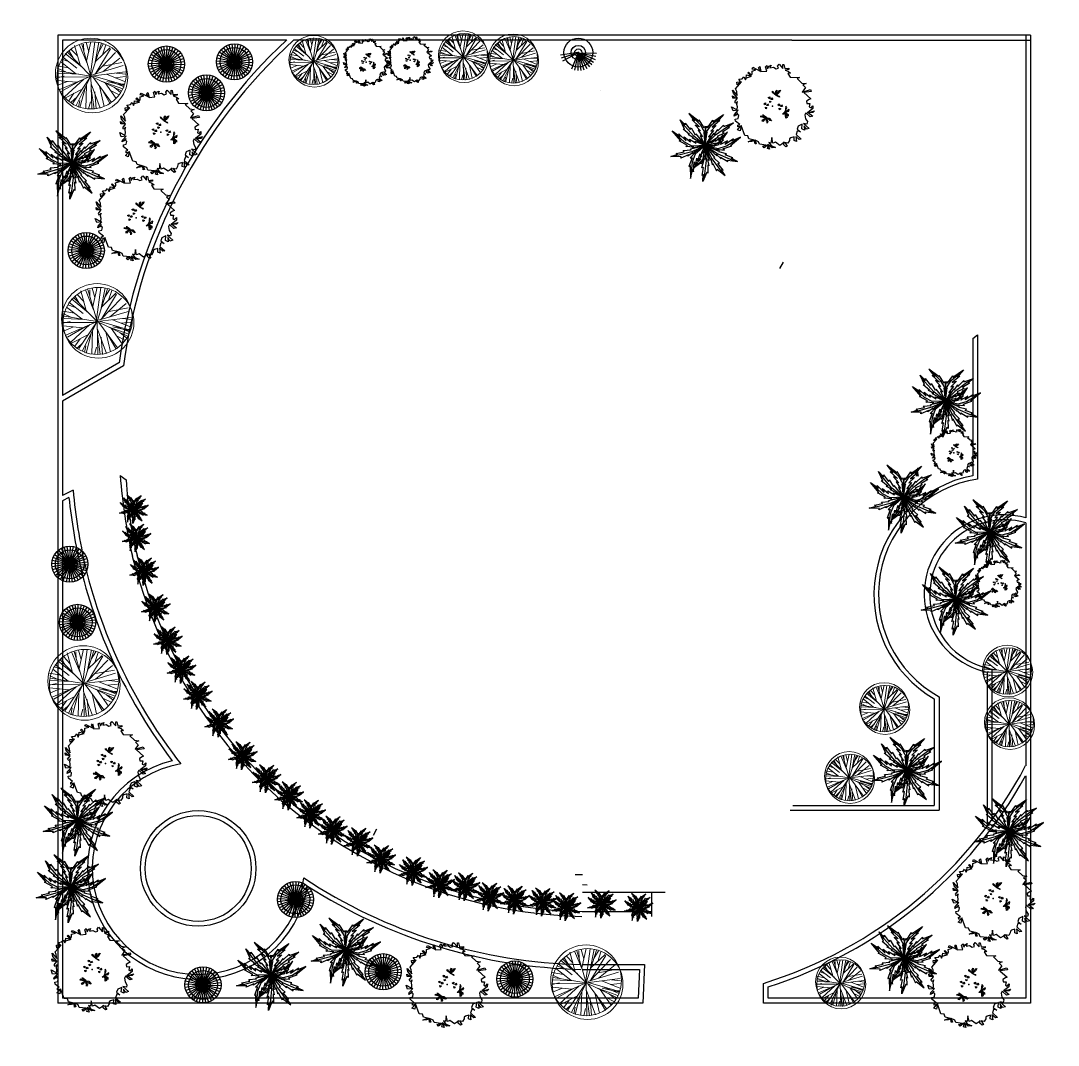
# Model space of a CAD drawing. Header units: millimetres. Extents: x 566 to 687, y 224 to 248.
# Drawn here: x 592.21 to 613.76, y 224.36 to 245.63 of the extents above; entities that cross this region are included whole.
import ezdxf
from ezdxf.enums import TextEntityAlignment as Align

# ---------------------------------------------------------------- set-up
doc = ezdxf.new("R2010")
doc.units = ezdxf.units.MM
doc.header["$LTSCALE"] = 0.05
for name, color, linetype in [('Arbol-Conservar', 84, 'Continuous'), ('Layer1', 50, 'Continuous'), ('muros', 2, 'Continuous')]:
    doc.layers.add(name, color=color, linetype=linetype)
doc.layers.add('Arbol-existente', color=40, linetype='Continuous', lineweight=9)
doc.layers.add('TEXTO', color=7, linetype='Continuous', lineweight=9)
doc.styles.add('ARIAL', font='arial.ttf')

# ---------------------------------------------------------------- blocks, each defined once
blk = doc.blocks.new('Arbol existente')
for p, q in [((-1.11, 3.54), (-1.59, 4.36)), ((0, 0), (-1.21, 4.41)), ((0, 0), (-0.63, 4.47)), ((-0.5, 3.5), (-0.4, 4.52)), ((-0.3, 2.14), (0.63, 4.6)), ((0.16, 3.35), (0, 4.6)), ((0.45, 0.98), (0.8, 4.58)), ((0.71, 1.56), (1.62, 4.34)), ((-1.86, 1.26), (-3.59, 2.88)), ((-1.18, 1.24), (-3.38, 3.1)), ((0, 0), (-3.12, 3.31)), ((-2.31, 2.68), (-2.79, 3.61)), ((-0.37, 1.34), (-2.48, 3.85)), ((-0.45, 1.65), (-1.79, 4.26)), ((0, 0), (1.96, 4.28)), ((0.11, 0.25), (3.42, 3.28)), ((0.9, 1.96), (3.1, 3.58)), ((1.94, 2.73), (2.55, 4)), ((2.76, 2.48), (3.37, 3.35)), ((-1.83, 0.24), (-4.17, 1.89)), ((-0.74, 0.78), (-3.91, 2.43)), ((0, 0), (3.9, 2.5)), ((1.44, 0.92), (3.68, 2.75)), ((2.98, 1.91), (4.19, 2.32)), ((3.11, 1.25), (4.44, 2.08)), ((-2.22, 0.32), (-4.54, 1.07)), ((-0.26, -0.08), (-4.54, 0.8)), ((1.71, -0.11), (4.75, 0.05)), ((1.82, 1.16), (4.49, 1.34)), ((2.19, 0.49), (4.7, 0.64)), ((3.66, 0.6), (4.57, 0.97)), ((-2.07, -0.61), (-4.66, -0.02)), ((-3.33, -0.32), (-4.66, -0.69)), ((-3.4, -0.99), (-4.54, -1.04)), ((0, 0), (-4.48, -1.31)), ((-1.64, -0.48), (-4.43, -1.65)), ((-1.97, -1.09), (-4.39, -1.96)), ((-2.12, -0.92), (-4.27, -2.12)), ((-0.18, -0.21), (-4.21, -2.19)), ((0, 0), (-3.12, -3.59)), ((-0.04, -0.27), (-2.34, -4.07)), ((-0.21, -0.56), (-0.34, -4.68)), ((-0.22, -0.74), (0.53, -4.62)), ((0, 0), (1.97, -4.34)), ((0, 0), (3.93, -2.44)), ((0, 0), (4.67, -0.29)), ((0.23, -0.15), (2.77, -3.87)), ((1.46, -0.9), (4.15, -2.17)), ((1.84, -1.14), (3.18, -3.53)), ((2.16, -0.13), (4.52, -1.64)), ((3.25, -0.83), (4.49, -0.92)), ((3.53, -0.22), (4.58, -0.55)), ((-3.34, -1.6), (-4.16, -2.25)), ((-1.42, -1.63), (-3.94, -2.55)), ((-2.63, -2.07), (-3.55, -3.1)), ((-2.32, -2.67), (-3.35, -3.4)), ((-0.31, -2.14), (-1.93, -4.27)), ((-0.84, -1.6), (-1.31, -4.54)), ((0.89, -1.97), (0.68, -4.65)), ((0.71, -1.56), (2.31, -4.22)), ((2.47, -2.27), (3.61, -2.99)), ((3.01, -1.86), (3.72, -2.59)), ((0.79, -3.25), (1.37, -4.57)), ((1.46, -3.22), (1.69, -4.42))]:
    blk.add_line(p, q)
for centre in [(-0.25, 0), (0.25, -0.25)]:
    blk.add_circle(centre, 4.9)
blk = doc.blocks.new('Palma yuca-0')
for points in [[(0, 0), (0.285, 0.887), (0.196, 0.786), (0.21, 1.337), (0.121, 1.236), (-0.121, 1.826), (-0.145, 1.727), (-0.76, 2.383)], [(0, 0), (0.128, 0.902), (-0.085, 1.469), (-0.76, 2.383)], [(-0.76, 2.383), (-0.445, 1.79), (-0.603, 1.901), (-0.187, 1.357), (-0.446, 1.515), (-0.148, 1.052), (-0.32, 1.131), (-0.096, 0.64), (-0.227, 0.731), (0, 0)], [(0, 0), (0.405, 0.941), (0.913, 1.722), (1.257, 2.154), (1.005, 1.717), (1.127, 1.76), (0.786, 1.299), (0.91, 1.276), (0.538, 0.879), (0.616, 0.859), (0, 0), (0.268, 1.023), (0.298, 0.922), (0.411, 1.358), (0.44, 1.258), (0.678, 1.783), (0.719, 1.688), (1.257, 2.154)], [(0, 0), (-0.725, 0.724), (-1.264, 1.484), (-1.539, 1.963), (-1.226, 1.567), (-1.22, 1.697), (-0.918, 1.209), (-0.851, 1.316), (-0.619, 0.824), (-0.571, 0.89), (0, 0), (-0.852, 0.627), (-0.747, 0.617), (-1.111, 0.882), (-1.007, 0.873), (-1.407, 1.287), (-1.304, 1.29), (-1.539, 1.963)], [(0, 0), (-0.51, 0.43), (-0.418, 0.402), (-0.636, 0.732), (-0.544, 0.704), (-0.621, 1.154), (-0.57, 1.103), (-0.446, 1.735)], [(0, 0), (-0.421, 0.499), (-0.508, 0.924), (-0.446, 1.735)], [(-0.446, 1.735), (-0.411, 1.256), (-0.358, 1.383), (-0.403, 0.895), (-0.306, 1.089), (-0.31, 0.695), (-0.237, 0.808), (-0.186, 0.425), (-0.141, 0.53), (0, 0)], [(0, 0), (-0.955, 0.372), (-1.867, 0.558), (-2.417, 0.617), (-1.928, 0.49), (-2.045, 0.432), (-1.477, 0.352), (-1.548, 0.248), (-1.004, 0.234), (-1.044, 0.164), (0, 0), (-0.917, 0.527), (-0.866, 0.435), (-1.256, 0.661), (-1.205, 0.569), (-1.745, 0.768), (-1.707, 0.673), (-2.417, 0.617)], [(0, 0), (0.554, 0.749), (0.523, 0.618), (0.963, 0.951), (0.933, 0.82), (1.553, 0.967), (1.487, 0.891), (2.378, 0.775)], [(0, 0), (0.658, 0.63), (1.242, 0.789), (2.378, 0.775)], [(2.378, 0.775), (1.713, 0.684), (1.895, 0.621), (1.211, 0.641), (1.491, 0.523), (0.94, 0.494), (1.105, 0.401), (0.576, 0.296), (0.726, 0.243), (0, 0)], [(0, 0), (-1.012, -0.158), (-1.895, -0.455), (-2.4, -0.68), (-1.913, -0.545), (-1.985, -0.653), (-1.454, -0.437), (-1.463, -0.563), (-0.985, -0.302), (-0.985, -0.383), (0, 0), (-1.057, -0.005), (-0.967, -0.059), (-1.418, -0.059), (-1.328, -0.113), (-1.895, -0.212), (-1.814, -0.275), (-2.4, -0.68)], [(0, 0), (-0.876, -0.317), (-0.742, -0.325), (-1.186, -0.652), (-1.052, -0.66), (-1.37, -1.213), (-1.278, -1.171), (-1.421, -2.058)], [(0, 0), (-0.792, -0.451), (-1.111, -0.965), (-1.421, -2.058)], [(-1.421, -2.058), (-1.144, -1.447), (-1.136, -1.64), (-0.96, -0.978), (-0.926, -1.28), (-0.742, -0.76), (-0.7, -0.945), (-0.448, -0.467), (-0.44, -0.627), (0, 0)], [(0, 0), (-0.527, -0.409), (-0.434, -0.385), (-0.665, -0.705), (-0.572, -0.681), (-0.668, -1.128), (-0.614, -1.079), (-0.516, -1.716)], [(0, 0), (-0.441, -0.481), (-0.545, -0.902), (-0.516, -1.716)], [(-0.516, -1.716), (-0.462, -1.238), (-0.414, -1.368), (-0.439, -0.878), (-0.35, -1.076), (-0.339, -0.682), (-0.269, -0.798), (-0.203, -0.417), (-0.162, -0.524), (0, 0)], [(0, 0), (-0.038, -1.024), (-0.229, -1.936), (-0.393, -2.463), (-0.316, -1.964), (-0.415, -2.048), (-0.263, -1.495), (-0.387, -1.519), (-0.184, -1.014), (-0.264, -1.023), (0, 0), (0.119, -1.051), (0.055, -0.968), (0.108, -1.415), (0.044, -1.332), (0.012, -1.907), (-0.06, -1.834), (-0.393, -2.463)], [(0, 0), (1.023, 0.055), (1.948, -0.052), (2.489, -0.168), (1.985, -0.136), (2.078, -0.227), (1.513, -0.126), (1.548, -0.247), (1.026, -0.091), (1.043, -0.17), (0, 0), (1.035, 0.214), (0.958, 0.143), (1.399, 0.236), (1.322, 0.165), (1.898, 0.186), (1.832, 0.107), (2.489, -0.168)], [(0, 0), (0.685, -0.631), (0.558, -0.587), (0.842, -1.06), (0.715, -1.015), (0.795, -1.648), (0.726, -1.574), (0.515, -2.447)], [(0, 0), (0.556, -0.722), (0.651, -1.32), (0.515, -2.447)], [(0.515, -2.447), (0.496, -1.777), (0.414, -1.951), (0.507, -1.273), (0.359, -1.538), (0.39, -0.988), (0.28, -1.142), (0.233, -0.604), (0.163, -0.748), (0, 0)], [(0, 0), (0.518, -0.774), (0.494, -0.641), (0.918, -0.994), (0.894, -0.862), (1.507, -1.038), (1.444, -0.959), (2.34, -0.883)], [(0, 0), (0.628, -0.66), (1.205, -0.846), (2.34, -0.883)], [(2.34, -0.883), (1.68, -0.762), (1.865, -0.707), (1.18, -0.696), (1.465, -0.591), (0.917, -0.537), (1.085, -0.452), (0.562, -0.322), (0.714, -0.276), (0, 0)]]:
    blk.add_lwpolyline(points)
blk.add_point((0, 0))
at = {"layer": 'TEXTO', "style": 'ARIAL'}
blk.add_attdef('0', text='', height=2.5, rotation=242.44119, dxfattribs=at).set_placement((-3.103, 1.619), align=Align.MIDDLE_CENTER)
blk = doc.blocks.new('Urapan-0')
for points in [[(-5.38, 0.31), (-5.61, 0.82), (-6.64, 0.82), (-6.46, 1.06), (-5.75, 1.06), (-6.36, 1.57), (-5.99, 1.71), (-5.61, 1.25), (-5.33, 1.71), (-5.29, 1.95), (-5.47, 2.18), (-5.57, 2.65), (-5.15, 2.88), (-5.8, 3.07), (-5.71, 3.26), (-5.24, 3.26), (-5.01, 2.93), (-4.96, 3.35), (-4.87, 3.72), (-4.02, 3.82), (-3.84, 4.19), (-3.13, 3.68), (-3.6, 4.38), (-3.32, 4.52), (-3.88, 4.66), (-4.58, 4.42), (-4.21, 4.8), (-3.46, 4.84), (-4.07, 5.22), (-3.74, 5.36), (-3.46, 4.8), (-3.32, 5.64), (-2.99, 5.59), (-3.27, 5.08), (-2.43, 5.69), (-2.06, 5.5), (-1.49, 5.69), (-2.01, 5.97), (-1.87, 6.11), (-1.49, 5.78), (-1.26, 6.15), (-0.89, 6.57), (-1.12, 6.01), (-1.4, 5.73), (-0.65, 6.15), (-0.23, 5.92), (0.19, 6.2), (1.6, 5.45), (1.17, 6.15), (1.6, 6.29), (1.6, 5.59), (1.83, 5.92), (2.02, 5.73), (1.88, 5.45), (2.72, 5.5), (2.95, 5.31), (2.67, 4.94), (2.91, 4.56), (3.14, 4.56), (3.33, 4.33), (3.28, 4.8), (3.37, 5.08), (3.52, 4.84), (3.52, 4), (4.04, 4.6), (4.63, 4.28), (3.89, 4.1), (3.75, 3.97), (3.98, 3.68), (4.25, 3.46), (4.51, 3.05), (4.5, 3.44), (4.78, 3.4), (4.83, 2.74), (5.39, 3.16), (5.67, 2.93), (5.2, 2.88), (4.87, 2.69), (5.81, 2.55), (6.23, 2.27), (5.15, 2.41), (5.62, 1.99), (6.04, 1.81), (6.04, 0.4), (6.23, 1.2), (6.56, 0.92), (6.18, 0.5), (6.65, 0.4), (6.29, -0.03), (6.32, -0.43), (5.83, -0.22), (5.94, -0.49)], [(-0.45, 1.92), (-0.1, 1.96), (0.11, 1.94), (0.26, 2.06), (-0.45, 1.95), (0.02, 2.13), (0.31, 2.31), (0.35, 2.45), (-0.45, 1.96), (-0.26, 2.78), (-0.49, 2.65), (-0.48, 1.97), (-0.84, 1.7), (-1.39, 1.79), (-1.14, 1.91), (-0.83, 1.89), (-0.45, 1.95), (-1.08, 2.26), (-1.09, 2.49), (-0.89, 2.21), (-0.85, 2.31), (-0.51, 1.99)], [(-0.14, -6.06), (0.04, -5.68), (-0.94, -5.66), (-1.5, -6.03), (-1.26, -5.54), (-1.83, -5.52), (-1.92, -4.68), (-2.62, -5.8), (-2.9, -5.66), (-2.15, -4.77), (-3.61, -4.77), (-3.51, -4.54), (-3.37, -4.07), (-3.65, -3.84), (-3.98, -4.16), (-4.26, -3.7), (-4.54, -3.79), (-4.54, -4.21), (-4.82, -3.88), (-4.64, -2.85), (-5.24, -3.79), (-5.24, -3.42), (-4.73, -2.95), (-5.62, -3), (-5.38, -2.67), (-4.5, -2.67), (-4.59, -2.34), (-5.06, -1.97), (-5.57, -1.83), (-5.76, -1.5), (-5.29, -1.22), (-6.46, -1.22), (-6.23, -0.84), (-5.62, -0.99), (-6.09, -0.56), (-5.67, -0.42), (-5.24, -0.99), (-4.96, -0.38), (-5.15, 0.09), (-5.81, 0.04), (-5.38, 0.28)], [(-2.07, -0.61), (-2.65, -0.67), (-2.83, -0.47), (-2.03, -0.61), (-2.36, -1.08), (-2.24, -1.33), (-2.01, -0.59), (-1.75, -1.32), (-1.49, -1.37), (-2.01, -0.63), (-2.81, -0.21), (-2.73, 0.01), (-2.05, -0.63), (-2.1, -0.25), (-1.95, -0.14), (-1.99, -0.61)], [(5.51, -1.21), (5.94, -0.49), (6.21, -0.89), (5.61, -1.26), (6.26, -1.26), (6.26, -1.45), (5.61, -1.4), (5.7, -1.63), (5.98, -1.91), (5.65, -2.43), (6.17, -2.15), (6.26, -2.43), (5.04, -2.76), (5.56, -2.94), (5.56, -3.22), (4.9, -2.76), (4.29, -3.41), (4.9, -3.78), (4.86, -4.06), (4.44, -3.78), (4.53, -4.25), (4.39, -4.53), (4.25, -4.11), (3.92, -4.53), (3.45, -4.63), (3.26, -4.95), (3.55, -5.09), (3.59, -5.47), (2.7, -5.37), (3.12, -5.84), (2.98, -5.93), (2.47, -5.56), (2.05, -6.03), (1.91, -5.89), (2.28, -5.42), (1.81, -5.61), (1.35, -5.65), (1.63, -5.33), (0.97, -5.14), (-0.14, -6.06)], [(0.7, -1.61), (1.17, -2.07), (1.17, -2.31), (0.69, -1.63), (0.83, -2.5), (0.74, -2.68), (0.64, -2.25), (0.7, -1.64), (0.29, -1.8), (0.14, -1.73), (0.7, -1.63), (1.43, -1.59), (1.56, -1.72), (0.74, -1.64)]]:
    blk.add_lwpolyline(points)
for points in [[(0.74, 0.83), (0.51, 0.74), (0.54, 0.99)], [(0.53, 0.33), (0.74, 0.53), (0.81, 0.25)], [(1, 0.57), (1.26, 0.6), (1.16, 0.36)], [(-0.96, -0.48), (-1.19, -0.57), (-1.15, -0.32)], [(-1.16, -0.98), (-0.95, -0.78), (-0.88, -1.06)], [(-0.69, -0.74), (-0.43, -0.71), (-0.53, -0.95)], [(0.86, -0.3), (0.63, -0.39), (0.67, -0.15)], [(0.66, -0.8), (0.87, -0.6), (0.94, -0.88)], [(1.12, -0.56), (1.39, -0.53), (1.28, -0.77)]]:
    blk.add_lwpolyline(points, close=True)
blk.add_point((0, 0))
at = {"layer": 'TEXTO', "style": 'ARIAL'}
blk.add_attdef('0', text='', height=5, rotation=242.4412, dxfattribs=at).set_placement((-12.41, 6.48), align=Align.MIDDLE_CENTER)

msp = doc.modelspace()

# ---------------------------------------------------------------- linework, layer by layer
at = {"layer": 'Arbol-Conservar'}
for p, q in [((595.18, 244.784), (594.957, 244.985)), ((595.231, 244.74), (595.005, 245.029)), ((595.201, 244.8), (595.06, 245.065)), ((595.234, 244.741), (595.12, 245.091)), ((595.226, 244.808), (595.184, 245.105)), ((595.236, 244.741), (595.249, 245.109)), ((595.239, 244.741), (595.377, 245.082)), ((595.241, 244.739), (595.487, 245.013)), ((595.252, 244.807), (595.314, 245.101)), ((595.276, 244.798), (595.435, 245.052)), ((595.295, 244.78), (595.532, 244.965)), ((596.644, 244.784), (596.333, 244.979)), ((596.595, 244.831), (596.372, 245.031)), ((596.646, 244.786), (596.42, 245.076)), ((596.616, 244.847), (596.475, 245.112)), ((596.648, 244.788), (596.535, 245.137)), ((596.64, 244.855), (596.599, 245.152)), ((596.651, 244.788), (596.664, 245.155)), ((596.654, 244.787), (596.791, 245.128)), ((596.656, 244.786), (596.902, 245.059)), ((596.666, 244.854), (596.729, 245.147)), ((596.691, 244.844), (596.849, 245.098)), ((596.71, 244.827), (596.946, 245.011)), ((603.783, 244.971), (603.419, 244.919)), ((603.784, 244.968), (603.459, 244.795)), ((603.787, 244.965), (603.65, 244.624)), ((603.79, 244.964), (603.777, 244.597)), ((603.793, 244.964), (603.906, 244.615)), ((603.795, 244.966), (604.021, 244.676)), ((603.797, 244.968), (604.108, 244.773)), ((603.798, 244.97), (604.157, 244.894)), ((603.865, 244.969), (604.165, 244.958)), ((595.161, 244.737), (594.861, 244.747)), ((595.229, 244.735), (594.869, 244.812)), ((595.167, 244.762), (594.888, 244.874)), ((595.23, 244.738), (594.918, 244.933)), ((595.243, 244.737), (595.567, 244.91)), ((595.243, 244.735), (595.607, 244.786)), ((595.307, 244.757), (595.593, 244.85)), ((596.576, 244.783), (596.276, 244.794)), ((596.643, 244.779), (596.279, 244.728)), ((596.643, 244.782), (596.284, 244.858)), ((596.579, 244.757), (596.294, 244.665)), ((596.581, 244.809), (596.303, 244.921)), ((596.644, 244.777), (596.32, 244.604)), ((596.646, 244.775), (596.4, 244.502)), ((596.648, 244.773), (596.51, 244.433)), ((596.651, 244.773), (596.638, 244.406)), ((596.653, 244.773), (596.767, 244.424)), ((596.655, 244.775), (596.882, 244.485)), ((596.657, 244.784), (596.982, 244.956)), ((596.657, 244.776), (596.969, 244.582)), ((596.658, 244.781), (597.022, 244.833)), ((596.658, 244.779), (597.018, 244.702)), ((596.72, 244.752), (596.998, 244.64)), ((596.722, 244.804), (597.007, 244.896)), ((596.726, 244.778), (597.026, 244.767)), ((603.719, 244.948), (603.434, 244.856)), ((603.775, 244.898), (603.712, 244.605)), ((603.801, 244.897), (603.842, 244.6)), ((603.825, 244.905), (603.966, 244.64)), ((603.846, 244.921), (604.069, 244.721)), ((603.86, 244.943), (604.138, 244.831)), ((595.229, 244.733), (594.865, 244.682)), ((595.165, 244.711), (594.879, 244.618)), ((595.229, 244.73), (594.905, 244.558)), ((595.177, 244.688), (594.941, 244.503)), ((595.231, 244.728), (594.985, 244.455)), ((595.196, 244.67), (595.037, 244.416)), ((595.233, 244.727), (595.096, 244.386)), ((595.22, 244.661), (595.158, 244.367)), ((595.236, 244.726), (595.223, 244.359)), ((595.238, 244.727), (595.352, 244.377)), ((595.241, 244.728), (595.467, 244.438)), ((595.242, 244.73), (595.554, 244.535)), ((595.243, 244.732), (595.603, 244.656)), ((595.247, 244.66), (595.288, 244.363)), ((595.271, 244.668), (595.412, 244.403)), ((595.292, 244.684), (595.515, 244.483)), ((595.306, 244.706), (595.584, 244.593)), ((595.311, 244.731), (595.611, 244.721)), ((596.592, 244.734), (596.355, 244.55)), ((596.611, 244.717), (596.452, 244.462)), ((596.635, 244.707), (596.573, 244.414)), ((596.661, 244.706), (596.703, 244.409)), ((596.686, 244.714), (596.827, 244.449)), ((596.707, 244.73), (596.929, 244.53)), ((596.062, 244.138), (595.751, 244.333)), ((596.013, 244.184), (595.79, 244.385)), ((596.064, 244.14), (595.838, 244.429)), ((596.033, 244.2), (595.892, 244.465)), ((596.066, 244.141), (595.953, 244.49)), ((596.058, 244.208), (596.016, 244.505)), ((596.069, 244.141), (596.082, 244.509)), ((596.071, 244.141), (596.209, 244.482)), ((596.074, 244.139), (596.319, 244.412)), ((596.084, 244.207), (596.147, 244.501)), ((596.108, 244.197), (596.267, 244.452)), ((596.128, 244.18), (596.364, 244.365)), ((595.994, 244.136), (595.694, 244.147)), ((596.061, 244.133), (595.697, 244.082)), ((596.061, 244.135), (595.702, 244.212)), ((595.997, 244.111), (595.712, 244.018)), ((595.999, 244.162), (595.721, 244.274)), ((596.062, 244.13), (595.737, 243.958)), ((596.064, 244.128), (595.818, 243.855)), ((596.066, 244.127), (595.928, 243.786)), ((596.068, 244.126), (596.055, 243.759)), ((596.071, 244.127), (596.184, 243.777)), ((596.073, 244.128), (596.299, 243.838)), ((596.075, 244.137), (596.4, 244.31)), ((596.075, 244.13), (596.387, 243.935)), ((596.076, 244.135), (596.44, 244.186)), ((596.076, 244.132), (596.435, 244.056)), ((596.138, 244.106), (596.416, 243.993)), ((596.14, 244.157), (596.425, 244.25)), ((596.144, 244.131), (596.443, 244.121)), ((596.009, 244.088), (595.773, 243.903)), ((596.029, 244.07), (595.87, 243.816)), ((596.053, 244.06), (595.991, 243.767)), ((596.079, 244.06), (596.121, 243.762)), ((596.104, 244.068), (596.245, 243.803)), ((596.124, 244.084), (596.347, 243.883)), ((593.517, 240.912), (593.294, 241.113)), ((593.568, 240.868), (593.342, 241.157)), ((593.537, 240.928), (593.396, 241.193)), ((593.57, 240.869), (593.457, 241.218)), ((593.562, 240.936), (593.52, 241.233)), ((593.573, 240.869), (593.586, 241.237)), ((593.575, 240.869), (593.713, 241.21)), ((593.578, 240.867), (593.823, 241.141)), ((593.588, 240.935), (593.651, 241.229)), ((593.612, 240.925), (593.771, 241.18)), ((593.632, 240.908), (593.868, 241.093)), ((593.498, 240.864), (593.198, 240.875)), ((593.565, 240.863), (593.206, 240.94)), ((593.503, 240.89), (593.225, 241.002)), ((593.566, 240.866), (593.255, 241.061)), ((593.579, 240.865), (593.904, 241.038)), ((593.58, 240.863), (593.944, 240.914)), ((593.644, 240.885), (593.929, 240.978)), ((593.565, 240.861), (593.201, 240.81)), ((593.501, 240.839), (593.216, 240.746)), ((593.566, 240.858), (593.241, 240.686)), ((593.513, 240.816), (593.277, 240.631)), ((593.568, 240.856), (593.322, 240.583)), ((593.533, 240.798), (593.374, 240.544)), ((593.57, 240.855), (593.432, 240.514)), ((593.557, 240.788), (593.495, 240.495)), ((593.572, 240.854), (593.559, 240.487)), ((593.575, 240.855), (593.688, 240.505)), ((593.577, 240.856), (593.803, 240.566)), ((593.579, 240.858), (593.891, 240.663)), ((593.58, 240.86), (593.939, 240.784)), ((593.583, 240.788), (593.625, 240.49)), ((593.608, 240.796), (593.749, 240.531)), ((593.628, 240.812), (593.851, 240.611)), ((593.642, 240.834), (593.92, 240.721)), ((593.647, 240.859), (593.947, 240.849)), ((593.225, 234.352), (592.999, 234.642)), ((593.194, 234.412), (593.054, 234.677)), ((593.227, 234.353), (593.114, 234.703)), ((593.219, 234.421), (593.177, 234.718)), ((593.23, 234.354), (593.243, 234.721)), ((593.232, 234.353), (593.37, 234.694)), ((593.235, 234.352), (593.481, 234.625)), ((593.245, 234.42), (593.308, 234.713)), ((593.269, 234.41), (593.428, 234.664)), ((593.222, 234.348), (592.863, 234.424)), ((593.16, 234.374), (592.882, 234.487)), ((593.223, 234.35), (592.912, 234.545)), ((593.174, 234.396), (592.951, 234.597)), ((593.236, 234.35), (593.561, 234.522)), ((593.289, 234.392), (593.525, 234.577)), ((593.301, 234.369), (593.586, 234.462)), ((593.155, 234.349), (592.855, 234.359)), ((593.222, 234.345), (592.858, 234.294)), ((593.158, 234.323), (592.873, 234.23)), ((593.223, 234.343), (592.899, 234.17)), ((593.171, 234.3), (592.934, 234.115)), ((593.225, 234.341), (592.979, 234.068)), ((593.19, 234.283), (593.031, 234.028)), ((593.227, 234.339), (593.089, 233.999)), ((593.214, 234.273), (593.152, 233.979)), ((593.229, 234.339), (593.217, 233.971)), ((593.232, 234.339), (593.345, 233.99)), ((593.234, 234.34), (593.46, 234.051)), ((593.236, 234.342), (593.548, 234.148)), ((593.237, 234.347), (593.601, 234.398)), ((593.237, 234.345), (593.596, 234.268)), ((593.24, 234.272), (593.282, 233.975)), ((593.265, 234.28), (593.406, 234.015)), ((593.285, 234.296), (593.508, 234.095)), ((593.299, 234.318), (593.577, 234.206)), ((593.305, 234.344), (593.604, 234.333)), ((593.386, 233.143), (593.075, 233.338)), ((593.337, 233.189), (593.114, 233.39)), ((593.388, 233.145), (593.162, 233.434)), ((593.357, 233.205), (593.217, 233.47)), ((593.39, 233.146), (593.277, 233.496)), ((593.382, 233.213), (593.34, 233.51)), ((593.393, 233.146), (593.406, 233.514)), ((593.395, 233.146), (593.533, 233.487)), ((593.398, 233.144), (593.644, 233.418)), ((593.408, 233.212), (593.471, 233.506)), ((593.432, 233.202), (593.591, 233.457)), ((593.452, 233.185), (593.688, 233.37)), ((593.318, 233.141), (593.018, 233.152)), ((593.385, 233.138), (593.021, 233.087)), ((593.385, 233.14), (593.026, 233.217)), ((593.321, 233.116), (593.036, 233.023)), ((593.323, 233.167), (593.045, 233.279)), ((593.386, 233.135), (593.062, 232.963)), ((593.388, 233.133), (593.142, 232.86)), ((593.39, 233.132), (593.252, 232.791)), ((593.392, 233.131), (593.38, 232.764)), ((593.395, 233.132), (593.509, 232.782)), ((593.397, 233.133), (593.624, 232.843)), ((593.399, 233.142), (593.724, 233.315)), ((593.399, 233.135), (593.711, 232.94)), ((593.4, 233.14), (593.764, 233.191)), ((593.4, 233.137), (593.759, 233.061)), ((593.462, 233.111), (593.74, 232.998)), ((593.464, 233.162), (593.749, 233.255)), ((593.468, 233.136), (593.767, 233.126)), ((593.334, 233.093), (593.097, 232.908)), ((593.353, 233.075), (593.194, 232.821)), ((593.377, 233.066), (593.315, 232.772)), ((593.403, 233.065), (593.445, 232.768)), ((593.428, 233.073), (593.569, 232.808)), ((593.448, 233.089), (593.671, 232.888)), ((597.914, 227.392), (597.8, 227.742)), ((597.905, 227.459), (597.864, 227.756)), ((597.916, 227.392), (597.929, 227.76)), ((597.919, 227.392), (598.056, 227.733)), ((597.931, 227.458), (597.994, 227.752)), ((597.846, 227.413), (597.568, 227.525)), ((597.91, 227.389), (597.598, 227.584)), ((597.86, 227.435), (597.637, 227.636)), ((597.911, 227.391), (597.685, 227.68)), ((597.881, 227.451), (597.74, 227.716)), ((597.921, 227.39), (598.167, 227.664)), ((597.923, 227.388), (598.247, 227.561)), ((597.956, 227.448), (598.115, 227.703)), ((597.975, 227.431), (598.211, 227.616)), ((597.841, 227.387), (597.541, 227.398)), ((597.908, 227.384), (597.545, 227.333)), ((597.909, 227.386), (597.549, 227.463)), ((597.845, 227.362), (597.559, 227.269)), ((597.909, 227.381), (597.585, 227.209)), ((597.857, 227.339), (597.62, 227.154)), ((597.911, 227.379), (597.665, 227.106)), ((597.876, 227.321), (597.717, 227.067)), ((597.913, 227.378), (597.775, 227.037)), ((597.9, 227.311), (597.838, 227.018)), ((597.916, 227.377), (597.903, 227.01)), ((597.918, 227.378), (598.032, 227.028)), ((597.921, 227.379), (598.147, 227.089)), ((597.922, 227.381), (598.234, 227.186)), ((597.923, 227.386), (598.287, 227.437)), ((597.923, 227.383), (598.283, 227.307)), ((597.926, 227.311), (597.968, 227.014)), ((597.951, 227.319), (598.092, 227.054)), ((597.972, 227.335), (598.195, 227.134)), ((597.985, 227.357), (598.264, 227.244)), ((597.987, 227.408), (598.273, 227.501)), ((597.991, 227.382), (598.291, 227.372)), ((599.702, 225.95), (599.561, 226.215)), ((599.735, 225.891), (599.622, 226.24)), ((599.727, 225.958), (599.685, 226.255)), ((599.738, 225.891), (599.751, 226.258)), ((599.74, 225.891), (599.878, 226.231)), ((599.753, 225.957), (599.815, 226.251)), ((599.668, 225.912), (599.39, 226.024)), ((599.731, 225.888), (599.419, 226.082)), ((599.682, 225.934), (599.459, 226.135)), ((599.733, 225.89), (599.507, 226.179)), ((599.742, 225.889), (599.988, 226.162)), ((599.744, 225.887), (600.069, 226.06)), ((599.777, 225.947), (599.936, 226.202)), ((599.797, 225.93), (600.033, 226.115)), ((599.809, 225.907), (600.094, 226)), ((602.467, 225.739), (602.241, 226.028)), ((602.437, 225.799), (602.296, 226.064)), ((602.47, 225.74), (602.356, 226.089)), ((602.462, 225.807), (602.42, 226.104)), ((602.472, 225.74), (602.485, 226.108)), ((602.475, 225.74), (602.613, 226.08)), ((602.477, 225.738), (602.723, 226.011)), ((602.488, 225.806), (602.55, 226.1)), ((602.512, 225.796), (602.671, 226.051)), ((595.99, 225.615), (595.678, 225.81)), ((595.94, 225.661), (595.717, 225.862)), ((595.991, 225.617), (595.765, 225.906)), ((595.961, 225.677), (595.82, 225.942)), ((595.994, 225.618), (595.88, 225.968)), ((595.986, 225.685), (595.944, 225.982)), ((595.996, 225.618), (596.009, 225.986)), ((595.999, 225.618), (596.136, 225.959)), ((596.001, 225.617), (596.247, 225.89)), ((596.003, 225.615), (596.327, 225.787)), ((596.012, 225.684), (596.074, 225.978)), ((596.036, 225.675), (596.195, 225.929)), ((596.055, 225.657), (596.291, 225.842)), ((599.662, 225.886), (599.363, 225.897)), ((599.73, 225.883), (599.366, 225.832)), ((599.73, 225.885), (599.371, 225.962)), ((599.666, 225.861), (599.381, 225.768)), ((599.731, 225.88), (599.406, 225.708)), ((599.678, 225.838), (599.442, 225.653)), ((599.732, 225.878), (599.486, 225.605)), ((599.698, 225.82), (599.539, 225.566)), ((599.735, 225.877), (599.597, 225.536)), ((599.722, 225.81), (599.659, 225.517)), ((599.737, 225.876), (599.724, 225.509)), ((599.74, 225.877), (599.853, 225.527)), ((599.742, 225.878), (599.968, 225.588)), ((599.744, 225.88), (600.055, 225.685)), ((599.745, 225.885), (600.109, 225.936)), ((599.745, 225.882), (600.104, 225.806)), ((599.748, 225.809), (599.79, 225.512)), ((599.773, 225.817), (599.913, 225.553)), ((599.793, 225.834), (600.016, 225.633)), ((599.807, 225.856), (600.085, 225.743)), ((599.812, 225.881), (600.112, 225.871)), ((602.465, 225.734), (602.105, 225.811)), ((602.403, 225.761), (602.124, 225.873)), ((602.466, 225.737), (602.154, 225.931)), ((602.416, 225.783), (602.193, 225.984)), ((602.479, 225.736), (602.803, 225.909)), ((602.48, 225.734), (602.843, 225.785)), ((602.531, 225.779), (602.768, 225.964)), ((602.543, 225.756), (602.829, 225.849)), ((595.921, 225.614), (595.621, 225.624)), ((595.989, 225.61), (595.625, 225.559)), ((595.989, 225.613), (595.629, 225.689)), ((595.925, 225.588), (595.639, 225.495)), ((595.926, 225.639), (595.648, 225.751)), ((595.989, 225.607), (595.665, 225.435)), ((595.991, 225.605), (595.745, 225.332)), ((595.993, 225.604), (595.855, 225.263)), ((595.996, 225.603), (595.983, 225.236)), ((595.998, 225.604), (596.112, 225.254)), ((596.001, 225.605), (596.227, 225.315)), ((596.002, 225.607), (596.314, 225.412)), ((596.003, 225.612), (596.367, 225.663)), ((596.003, 225.609), (596.363, 225.533)), ((596.065, 225.583), (596.344, 225.471)), ((596.067, 225.634), (596.353, 225.727)), ((596.071, 225.608), (596.371, 225.598)), ((602.397, 225.735), (602.097, 225.746)), ((602.465, 225.732), (602.101, 225.681)), ((602.401, 225.71), (602.115, 225.617)), ((602.465, 225.729), (602.141, 225.557)), ((602.413, 225.687), (602.177, 225.502)), ((602.467, 225.727), (602.221, 225.454)), ((602.432, 225.669), (602.273, 225.415)), ((602.469, 225.726), (602.332, 225.385)), ((602.456, 225.659), (602.394, 225.366)), ((602.472, 225.725), (602.459, 225.358)), ((602.474, 225.726), (602.588, 225.376)), ((602.477, 225.727), (602.703, 225.437)), ((602.478, 225.729), (602.79, 225.534)), ((602.479, 225.731), (602.839, 225.655)), ((602.483, 225.658), (602.524, 225.361)), ((602.507, 225.667), (602.648, 225.402)), ((602.528, 225.683), (602.751, 225.482)), ((602.542, 225.705), (602.82, 225.592)), ((602.547, 225.73), (602.847, 225.72)), ((595.937, 225.565), (595.7, 225.38)), ((595.956, 225.547), (595.797, 225.293)), ((595.98, 225.538), (595.918, 225.244)), ((596.006, 225.537), (596.048, 225.24)), ((596.031, 225.545), (596.172, 225.28)), ((596.052, 225.561), (596.275, 225.36))]:
    msp.add_line(p, q, dxfattribs=at)
for centre, radius in [((603.79, 244.972), 0.3), ((595.236, 244.734), 0.375), ((595.236, 244.734), 0.3), ((596.651, 244.78), 0.375), ((596.651, 244.78), 0.3), ((603.79, 244.972), 0.15), ((603.79, 244.972), 0.075), ((603.79, 244.972), 0.0075), ((595.236, 244.734), 0.15), ((595.236, 244.734), 0.075), ((596.651, 244.78), 0.15), ((596.651, 244.78), 0.075), ((596.651, 244.78), 0.0075), ((595.236, 244.734), 0.0075), ((596.069, 244.134), 0.375), ((596.069, 244.134), 0.3), ((596.069, 244.134), 0.15), ((596.069, 244.134), 0.075), ((596.069, 244.134), 0.0075), ((593.573, 240.862), 0.375), ((593.573, 240.862), 0.3), ((593.573, 240.862), 0.15), ((593.573, 240.862), 0.075), ((593.573, 240.862), 0.0075), ((593.23, 234.346), 0.375), ((593.23, 234.346), 0.3), ((593.23, 234.346), 0.15), ((593.23, 234.346), 0.075), ((593.23, 234.346), 0.0075), ((593.393, 233.139), 0.375), ((593.393, 233.139), 0.3), ((593.393, 233.139), 0.15), ((593.393, 233.139), 0.075), ((593.393, 233.139), 0.0075), ((597.916, 227.385), 0.375), ((597.916, 227.385), 0.3), ((597.916, 227.385), 0.15), ((597.916, 227.385), 0.075), ((597.916, 227.385), 0.0075), ((599.737, 225.884), 0.375), ((599.737, 225.884), 0.3), ((599.737, 225.884), 0.15), ((602.472, 225.733), 0.375), ((602.472, 225.733), 0.3), ((595.996, 225.611), 0.375), ((595.996, 225.611), 0.3), ((599.737, 225.884), 0.075), ((599.737, 225.884), 0.0075), ((602.472, 225.733), 0.15), ((602.472, 225.733), 0.075), ((595.996, 225.611), 0.15), ((595.996, 225.611), 0.075), ((595.996, 225.611), 0.0075), ((602.472, 225.733), 0.0075)]:
    msp.add_circle(centre, radius, dxfattribs=at)
at = {"layer": 'Layer1', "color": 50}
for p, q in [((608.226, 245.233), (613.18, 245.233)), ((611.98, 239.033), (612.08, 239.107))]:
    msp.add_line(p, q, dxfattribs=at)
at = {"layer": 'Layer1', "color": 2}
msp.add_line((594.277, 236.186), (594.401, 236.097), dxfattribs=at)
at = {"layer": 'muros', "color": 2}
for p, q in [((592.98, 245.333), (592.98, 225.233)), ((613.18, 245.333), (592.98, 245.333)), ((593.08, 245.233), (593.08, 237.852)), ((597.733, 245.233), (593.08, 245.233)), ((608.226, 245.233), (597.881, 245.233)), ((613.08, 245.333), (613.08, 235.307)), ((613.18, 245.333), (613.18, 225.233)), ((611.98, 239.033), (611.98, 236.182)), ((612.08, 239.107), (612.08, 236.115)), ((594.252, 238.53), (593.08, 237.852)), ((594.344, 238.468), (593.08, 237.736)), ((593.08, 237.736), (593.08, 235.777)), ((593.299, 235.884), (593.08, 235.777)), ((593.213, 235.731), (593.08, 235.666)), ((593.08, 235.666), (593.08, 225.333)), ((613.08, 235.207), (613.08, 230.163)), ((612.28, 232.107), (612.28, 228.906)), ((612.38, 232.169), (612.38, 229.041)), ((611.18, 231.551), (611.18, 229.337)), ((611.28, 231.595), (611.28, 229.237)), ((613.08, 229.953), (613.08, 225.333)), ((608.187, 229.237), (611.28, 229.237)), ((608.244, 229.337), (611.18, 229.337)), ((605.31, 227.533), (605.31, 227.033)), ((603.876, 227.133), (605.31, 227.133)), ((603.876, 226.033), (605.163, 226.033)), ((605.163, 226.033), (605.132, 225.233)), ((603.876, 225.933), (605.059, 225.933)), ((605.059, 225.933), (605.036, 225.337)), ((607.634, 225.233), (607.634, 225.641)), ((607.734, 225.333), (607.734, 225.567)), ((605.132, 225.233), (592.98, 225.233)), ((605.036, 225.333), (593.08, 225.333)), ((613.18, 225.233), (607.634, 225.233)), ((613.08, 225.333), (607.734, 225.333))]:
    msp.add_line(p, q, dxfattribs=at)
at = {"layer": 'muros'}
for p, q in [((604.253, 244.189), (604.252, 244.191)), ((607.975, 240.487), (608.052, 240.616)), ((599.601, 228.843), (599.528, 228.712)), ((603.726, 227.905), (603.876, 227.905)), ((603.972, 227.683), (603.876, 227.687)), ((603.876, 227.533), (605.596, 227.533))]:
    msp.add_line(p, q, dxfattribs=at)
at = {"layer": 'muros', "color": 2}
for radius in [1.2, 1.1]:
    msp.add_circle((595.896, 228.029), radius, dxfattribs=at)
for centre, radius, start, end in [((605.388, 237.002), 11.24, 132.9191, 172.1863), ((605.388, 237.002), 11.14, 132.3631, 172.4375), ((605.388, 237.002), 11.14, 184.1986, 192.9133), ((612.434, 233.719), 2.505, 100.4477, 239.9526), ((602.99, 236.541), 8.601, 182.9563, 193.4893), ((612.447, 233.72), 2.424, 98.7106, 241.2176), ((605.459, 237.016), 12.313, 185.9893, 192.9001), ((605.459, 237.016), 12.213, 185.3181, 192.9001), ((612.622, 233.722), 1.65, 73.8884, 258.0391), ((612.648, 233.707), 1.561, 73.9436, 260.1119), ((604.071, 236.857), 9.826, 193.7765, 268.8042), ((604.071, 236.857), 9.726, 193.7765, 268.8042), ((604.071, 236.857), 10.926, 193.7765, 217.1084), ((604.071, 236.857), 10.826, 193.7765, 217.9518), ((595.896, 228.029), 2.3, 103.5298, 350.8676), ((595.896, 228.029), 2.2, 99.4514, 354.946), ((604.879, 234.498), 9.275, 287.2807, 332.142), ((604.879, 234.498), 9.375, 287.7312, 331.0069), ((604.071, 236.857), 10.826, 236.4456, 268.8042), ((604.071, 236.857), 10.926, 237.289, 268.8042)]:
    msp.add_arc(centre, radius, start, end, dxfattribs=at)
at = {"layer": 'muros', "color": 4}
for points in [[(610.796, 236.172), (610.863, 236.172), (610.83, 236.372)], [(612.48, 228.777), (612.48, 228.843), (612.28, 228.81)]]:
    msp.add_solid(points, dxfattribs=at)

# ---------------------------------------------------------------- block references
at = {"layer": 'Arbol-Conservar', "rotation": 138}
for name, p, xscale, yscale, zscale in [('Urapan-0', (599.385, 244.77), 0.07507121988548354, 0.07507121988548354, 0.07507121988548367), ('Urapan-0', (600.301, 244.817), 0.07507121988548354, 0.07507121988548354, 0.07507121988548367), ('Urapan-0', (607.824, 243.857), 0.1349999999999998, 0.1349999999999998, 0.135), ('Urapan-0', (595.118, 243.321), 0.1349999999999998, 0.1349999999999998, 0.135), ('Palma yuca-0', (606.427, 243.04), 0.3000000000000007, 0.2999999999999998, 0.3), ('Palma yuca-0', (593.282, 242.677), 0.3000000000000007, 0.2999999999999998, 0.3), ('Urapan-0', (594.61, 241.537), 0.1349999999999998, 0.1349999999999998, 0.135), ('Palma yuca-0', (611.412, 237.734), 0.3000000000000007, 0.2999999999999998, 0.3), ('Urapan-0', (611.589, 236.661), 0.07507121988548354, 0.07507121988548354, 0.07507121988548367), ('Palma yuca-0', (610.542, 235.736), 0.3000000000000007, 0.2999999999999998, 0.3), ('Palma yuca-0', (594.559, 235.503), 0.124006425911421, 0.1240064259114206, 0.1240064259114207), ('Palma yuca-0', (612.327, 235.015), 0.3000000000000007, 0.2999999999999998, 0.3), ('Palma yuca-0', (594.609, 234.91), 0.124006425911421, 0.1240064259114206, 0.1240064259114207), ('Palma yuca-0', (594.772, 234.214), 0.124006425911421, 0.1240064259114206, 0.1240064259114207), ('Palma yuca-0', (611.623, 233.618), 0.3000000000000007, 0.2999999999999998, 0.3), ('Urapan-0', (612.505, 233.943), 0.07507121988548354, 0.07507121988548354, 0.07507121988548367), ('Palma yuca-0', (595.012, 233.451), 0.124006425911421, 0.1240064259114206, 0.1240064259114207), ('Palma yuca-0', (595.264, 232.778), 0.124006425911421, 0.1240064259114206, 0.1240064259114207), ('Palma yuca-0', (595.549, 232.179), 0.124006425911421, 0.1240064259114206, 0.1240064259114207), ('Palma yuca-0', (595.885, 231.636), 0.124006425911421, 0.1240064259114206, 0.1240064259114207), ('Urapan-0', (593.97, 230.208), 0.1349999999999998, 0.1349999999999998, 0.135), ('Palma yuca-0', (596.331, 231.063), 0.124006425911421, 0.1240064259114206, 0.1240064259114207), ('Palma yuca-0', (610.604, 230.08), 0.3000000000000007, 0.2999999999999998, 0.3), ('Palma yuca-0', (596.818, 230.385), 0.124006425911421, 0.1240064259114206, 0.1240064259114207), ('Palma yuca-0', (597.313, 229.905), 0.124006425911421, 0.1240064259114206, 0.1240064259114207), ('Palma yuca-0', (593.388, 229.027), 0.3000000000000007, 0.2999999999999998, 0.3), ('Palma yuca-0', (597.783, 229.55), 0.124006425911421, 0.1240064259114206, 0.1240064259114207), ('Palma yuca-0', (612.723, 228.812), 0.3000000000000007, 0.2999999999999998, 0.3), ('Palma yuca-0', (598.237, 229.176), 0.124006425911421, 0.1240064259114206, 0.1240064259114207), ('Palma yuca-0', (598.688, 228.838), 0.124006425911421, 0.1240064259114206, 0.1240064259114207), ('Palma yuca-0', (599.224, 228.595), 0.124006425911421, 0.1240064259114206, 0.1240064259114207), ('Palma yuca-0', (593.245, 227.648), 0.3000000000000007, 0.2999999999999998, 0.3), ('Palma yuca-0', (599.695, 228.24), 0.124006425911421, 0.1240064259114206, 0.1240064259114207), ('Urapan-0', (612.407, 227.402), 0.1349999999999998, 0.1349999999999998, 0.135), ('Palma yuca-0', (600.358, 227.985), 0.124006425911421, 0.1240064259114206, 0.1240064259114207), ('Palma yuca-0', (600.914, 227.725), 0.124006425911421, 0.1240064259114206, 0.1240064259114207), ('Palma yuca-0', (601.441, 227.662), 0.124006425911421, 0.1240064259114206, 0.1240064259114207), ('Palma yuca-0', (601.939, 227.453), 0.124006425911421, 0.1240064259114206, 0.1240064259114207), ('Palma yuca-0', (602.466, 227.39), 0.124006425911421, 0.1240064259114206, 0.1240064259114207), ('Palma yuca-0', (603.046, 227.347), 0.124006425911421, 0.1240064259114206, 0.1240064259114207), ('Palma yuca-0', (604.276, 227.302), 0.124006425911421, 0.1240064259114206, 0.1240064259114207), ('Palma yuca-0', (603.539, 227.246), 0.124006425911421, 0.1240064259114206, 0.1240064259114207), ('Palma yuca-0', (605.038, 227.233), 0.124006425911421, 0.1240064259114206, 0.1240064259114207), ('Palma yuca-0', (598.953, 226.332), 0.3000000000000007, 0.2999999999999998, 0.3), ('Urapan-0', (593.693, 225.933), 0.1349999999999998, 0.1349999999999998, 0.135), ('Palma yuca-0', (610.558, 226.172), 0.3000000000000007, 0.2999999999999998, 0.3), ('Palma yuca-0', (597.404, 225.822), 0.3000000000000007, 0.2999999999999998, 0.3), ('Urapan-0', (601.065, 225.617), 0.1349999999999998, 0.1349999999999998, 0.135), ('Urapan-0', (611.899, 225.617), 0.1349999999999998, 0.1349999999999998, 0.135)]:
    msp.add_blockref(name, p, dxfattribs=dict(at, xscale=xscale, yscale=yscale, zscale=zscale))
at = {"layer": 'Arbol-existente', "color": 125, "rotation": 137.9890997350553}
for p, xscale, yscale, zscale in [((601.397, 244.876), 0.104042380919826, 0.1040423809204398, 0.1040423809204399), ((593.67, 244.483), 0.149999999999115, 0.1499999999999999, 0.15), ((598.292, 244.782), 0.104042380919826, 0.1040423809204398, 0.1040423809204399), ((602.437, 244.811), 0.104042380919826, 0.1040423809204398, 0.1040423809204399), ((593.798, 239.386), 0.149999999999115, 0.1499999999999999, 0.15), ((593.513, 231.867), 0.149999999999115, 0.1499999999999999, 0.15), ((612.696, 232.119), 0.104042380919826, 0.1040423809204398, 0.1040423809204399), ((610.142, 231.339), 0.104042380919826, 0.1040423809204398, 0.1040423809204399), ((612.736, 231.027), 0.104042380919826, 0.1040423809204398, 0.1040423809204399), ((609.414, 229.908), 0.104042380919826, 0.1040423809204398, 0.1040423809204399), ((603.954, 225.653), 0.149999999999115, 0.1499999999999999, 0.15), ((609.23, 225.64), 0.104042380919826, 0.1040423809204398, 0.1040423809204399)]:
    msp.add_blockref('Arbol existente', p, dxfattribs=dict(at, xscale=xscale, yscale=yscale, zscale=zscale))

doc.saveas('drawing.dxf')
